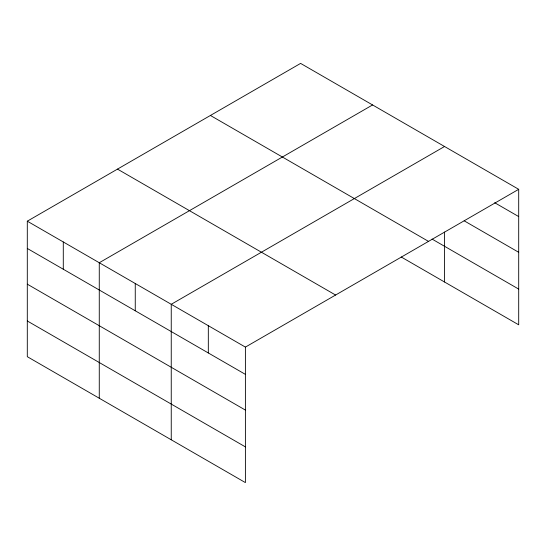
<?xml version="1.0" encoding="UTF-8"?>
<svg xmlns="http://www.w3.org/2000/svg" width="546" height="546" viewBox="0 0 546 546"><rect width="100%" height="100%" fill="white"/><g stroke="black" fill="none" stroke-linecap="round" stroke-linejoin="round"><path stroke-width="0.82" d="M401.214 256.989L518.7 324.815L518.7 189.312L300.6 63.397L27.3 221.185L27.3 356.688L245.4 482.603L245.4 347.106L27.3 221.185M372.577 104.948L99.27 262.735L99.27 398.239M444.546 146.499L171.246 304.293L171.246 439.789M245.4 347.106L518.7 189.312M494.71 202.73L518.7 216.578M464.175 220.816L518.7 252.3M432.063 239.08L518.7 289.1M210.415 115.465L428.508 241.387M117.492 169.117L335.585 295.031M27.3 248.457L245.4 374.372M27.3 284.173L245.4 410.087M27.3 320.973L245.4 446.887M444.546 232.07L444.546 282.002M208.319 325.696L208.319 352.969M135.258 283.517L135.258 310.783M63.288 241.96L63.288 269.233"/></g></svg>
